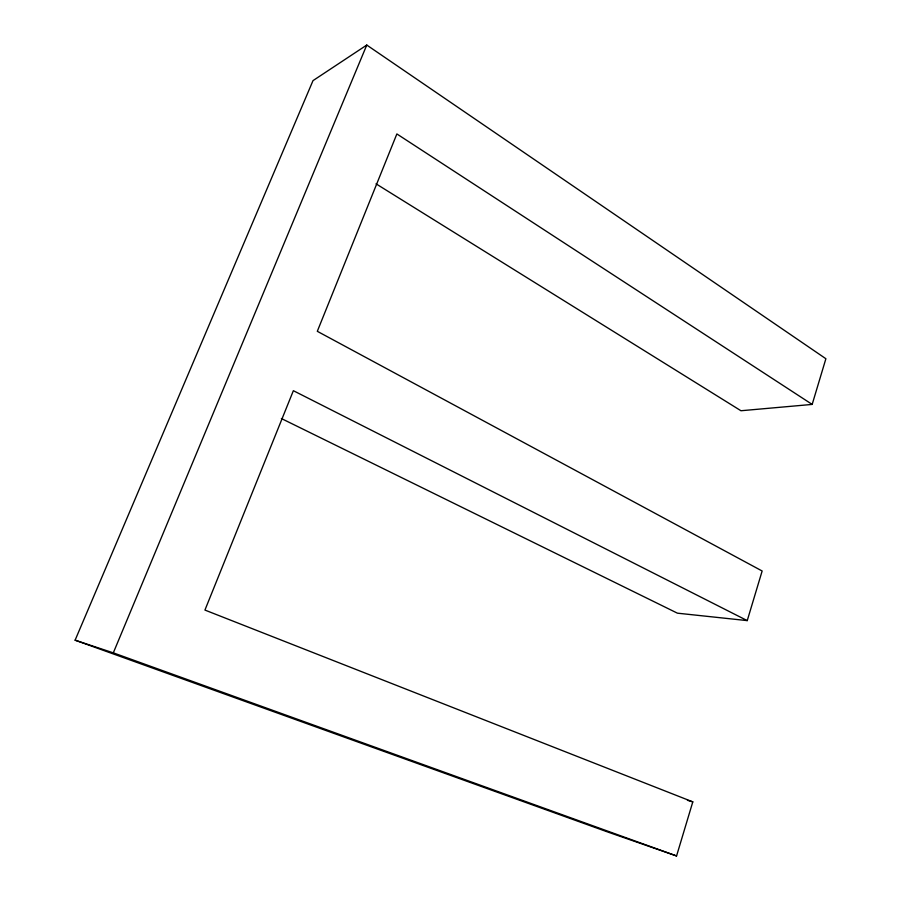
<?xml version="1.0" encoding="UTF-8"?>
<svg xmlns="http://www.w3.org/2000/svg" width="901" height="901" viewBox="0 0 901 901"><rect width="100%" height="100%" fill="white"/><g stroke="black" fill="none" stroke-linecap="round" stroke-linejoin="round"><path stroke-width="1.35" d="M676.561 855.95L692.801 801.867L204.932 610.067L293.366 390.696L747.244 620.609L762.145 570.997L317.31 331.309L396.868 133.945L812.173 404.414L825.89 358.733L366.775 45.05L313.007 80.628L75.11 640.183L608.625 832.321L676.561 855.95L113.312 652.853L75.11 640.183M113.312 652.853L366.775 45.05M812.173 404.414L740.96 410.743L376.032 183.827M747.244 620.609L677.417 613.176L281.36 418.514M687.44 800.313L692.801 801.867"/></g></svg>
